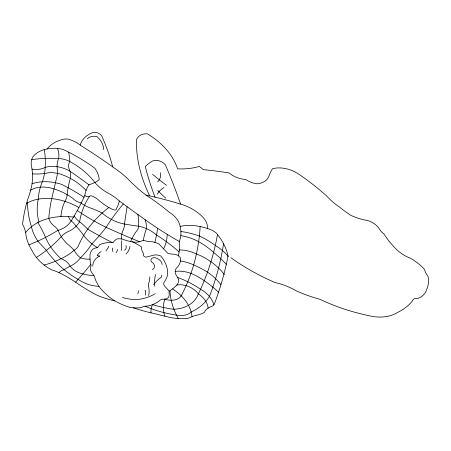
<?xml version="1.0" encoding="UTF-8"?>
<svg xmlns="http://www.w3.org/2000/svg" width="451" height="451" viewBox="0 0 451 451"><rect width="100%" height="100%" fill="white"/><g stroke="black" fill="none" stroke-linecap="round" stroke-linejoin="round"><path stroke-width="0.68" d="M127.097 206.693L124.662 222.619A32.607 22.973 28 0 1 123.162 230.128A30.989 21.834 28 0 0 121.595 238.991M227.659 255.649L228.217 256.388M31.688 159.665A123.461 86.992 28 0 1 57.7 158.532A19.895 14.02 28 0 1 69.51 161.362A59.064 41.616 28 0 1 94.862 182.497A36.486 25.707 28 0 0 106.47 192.267A39.028 27.5 28 0 1 119.34 200.983A62.943 44.35 28 0 1 116.471 208.672A2.43 1.708 28 0 1 113.742 209.839A34.896 24.585 28 0 1 103.51 204.01A37.687 26.558 28 0 1 97.331 199.009A17.538 12.357 28 0 0 91.502 195.813A2.751 1.939 28 0 0 89.501 196.427A3.557 2.503 28 0 1 84.833 195.396A428.777 302.131 28 0 1 71.157 220.951A39.079 27.539 28 0 1 57.542 230.551A259.06 182.542 28 0 1 28.943 244.854M119.34 200.983A1161.945 818.745 28 0 0 141.242 216.914A284.316 200.34 28 0 0 179.43 241.578M89.501 196.427A124.234 87.539 28 0 0 79.618 221.74A45.737 32.23 28 0 1 70.012 230.754A37.833 26.66 28 0 0 61.877 236.025A231.036 162.794 28 0 1 36.384 257.453M130.649 241.533A95.905 67.577 28 0 1 137.837 229.441A12.419 8.755 28 0 0 138.412 226.199A54.751 38.577 28 0 0 137.871 214.501M68.699 152.19A111.301 78.429 28 0 1 69.849 161.543A14.714 10.367 28 0 0 70.091 171.256A31.305 22.06 28 0 1 70.35 178.399A171.047 120.524 28 0 0 67.12 194.629M88.96 184.831A430.682 303.472 28 0 0 70.091 171.256A27.128 19.111 28 0 0 44.959 167.535A23.198 16.349 28 0 1 31.998 169.114M67.261 194.708A35.888 25.29 28 0 1 64.95 201.36A76.738 54.069 28 0 0 60.964 216.598M57.508 148.362A30.059 21.18 28 0 1 58.641 158.532A35.922 25.312 28 0 0 57.091 166.667A220.827 155.606 28 0 0 57.632 173.336L51.758 198.643A245.017 172.648 28 0 0 48.787 218.38A14.782 10.418 28 0 0 53.951 225.912A12.081 8.513 28 0 1 58.196 230.36A34.321 24.185 28 0 0 67.272 243.884A64.183 45.224 28 0 1 74.139 250.22A19.838 13.981 28 0 0 80.447 257.848A20.515 14.455 28 0 0 90.014 259.105M44.328 149.597A129.437 91.203 28 0 1 45.173 167.462A91.671 64.594 28 0 1 42.343 181.776A96.046 67.678 28 0 0 38.29 199.15A79.59 56.082 28 0 0 38.921 221.999M31.514 226.887A116.054 81.772 28 0 1 27.573 202.792M32.461 173.86A59.904 42.208 28 0 0 51.11 172.175A33.374 23.514 28 0 0 57.97 173.364A44.683 31.485 28 0 1 86.062 190.429M83.987 197.245A159.085 112.096 28 0 0 61.669 184.38A44.891 31.632 28 0 0 32.055 183.777M30.651 190.215A28.751 20.261 28 0 1 54.419 189.093A44.254 31.181 28 0 1 72.899 198.395A9.888 6.968 28 0 0 81.315 202.815M26.57 203.35A49.458 34.851 28 0 1 78.869 207.578M68.58 216.638A8.157 5.75 28 0 0 71.202 220.872A20.881 14.714 28 0 1 76.095 226.25A65.254 45.979 28 0 1 83.666 235.394A36.824 25.949 28 0 0 97.326 247.616A12.205 8.597 28 0 0 99.491 244.73A33.543 23.638 28 0 1 113.19 242.514A15.447 10.88 28 0 1 117.446 238.821A14.9 10.503 28 0 1 122.509 239.165A35.618 25.098 28 0 0 132.267 241.815A35.86 25.267 28 0 1 140.74 246.409A1.387 0.975 28 0 1 141.62 247.802A9.42 6.635 28 0 0 143.063 252.65A13.491 9.505 28 0 1 143.486 255.52A2.605 1.838 28 0 0 145.87 257.149A142.967 100.736 28 0 0 153.577 255.153A10.153 7.154 28 0 1 160.844 256.01A32.28 22.747 28 0 1 167.451 275.369A40.725 28.695 28 0 1 164.057 282.315A5.175 3.647 28 0 0 165.089 286.678A24.027 16.929 28 0 1 169.317 291.583M97.326 247.616A17.944 12.645 28 0 0 92.867 249.132A19.878 14.009 28 0 0 90.087 254.336A53.613 37.777 28 0 0 90.662 263.998A4.752 3.349 28 0 1 90.702 266.806A9.668 6.81 28 0 0 93.216 274.433A12.831 9.043 28 0 1 95.155 278.915A39.13 27.573 28 0 0 99.998 287.794A57.846 40.759 28 0 0 109.277 297.017A27.522 19.393 28 0 0 114.864 300.873A49.824 35.11 28 0 0 127.943 306.753A10.187 7.182 28 0 0 133.152 307.757A159.434 112.344 28 0 0 157.517 314.296A72.042 50.766 28 0 0 166.137 316.439A40.652 28.644 28 0 0 181.471 318.479A17.341 12.216 28 0 0 188.242 318.226A143.108 100.838 28 0 1 194.556 315.694A43.567 30.702 28 0 0 204.63 312.255A9.059 6.387 28 0 1 205.966 309.882A30.104 21.214 28 0 1 211.062 306.607A7.729 5.446 28 0 0 214.326 304.036A565.272 398.312 28 0 0 228.009 256.151A55.935 39.412 28 0 0 216.339 233.099A16.36 11.529 28 0 0 207.319 228.516A45.275 31.903 28 0 0 180.152 226.385M37.845 222.552A112.446 79.235 28 0 1 45.528 237.389A57.536 40.539 28 0 0 60.958 258.682A12.16 8.569 28 0 1 70.181 266.214A15.537 10.948 28 0 0 82.86 273.932A35.234 24.828 28 0 0 93.909 275.516M44.119 265.03A112.818 79.494 28 0 0 60.958 258.682A75.435 53.156 28 0 0 74.009 250.294A18.981 13.372 28 0 0 78.874 244.645A204.844 144.337 28 0 1 83.334 235.958A187.351 132.013 28 0 1 108.905 207.483M31.48 226.712A44.237 31.17 28 0 0 37.861 241.099A297.739 209.8 28 0 0 46.408 250.339A72.357 50.986 28 0 0 55.377 261.27A67.656 47.671 28 0 0 78.124 279.349A29.371 20.695 28 0 0 98.955 286.295M25.639 232.553A68.473 48.251 28 0 1 73.524 217.078M84.833 195.396A48.122 33.91 28 0 1 89.072 184.673A40.331 28.419 28 0 0 99.209 179.684A25.887 18.243 28 0 0 94.823 168.229A128.304 90.409 28 0 0 63.394 149.625A21.558 15.193 28 0 0 52.79 148.379A37.005 26.073 28 0 0 35.375 154.214A22.398 15.785 28 0 0 31.655 166.977A88.125 62.097 28 0 1 31.914 184.718A178.974 126.111 28 0 1 27.629 199.635A274.433 193.378 28 0 0 22.55 224.243A33.211 23.401 28 0 1 25.775 233.404A47.27 33.306 28 0 0 31.908 250.282A35.714 25.166 28 0 0 51.78 269.901A40.703 28.684 28 0 1 60.411 273.272A110.461 77.831 28 0 1 76.287 282.636A129.916 91.542 28 0 0 96.959 295.191A73.716 51.944 28 0 0 114.864 300.873M74.189 215.956A15.559 10.965 28 0 0 79.618 221.74A58.382 41.137 28 0 1 87.725 229.164A291.002 205.047 28 0 0 112.152 242.469M77.279 210.521A158.222 111.487 28 0 0 106.103 227.293A609.464 429.448 28 0 0 139.601 241.764M81.197 203.051A21.873 15.413 28 0 0 90.251 207.911A64.809 45.664 28 0 1 102.163 213.035A33.91 23.892 28 0 0 124.634 224.091A298.573 210.386 28 0 0 138.412 226.199A26.383 18.592 28 0 1 156.525 235.078A111.42 78.508 28 0 1 179.075 251.979M200.148 226.543A325.656 229.469 28 0 1 181.212 295.8A16.704 11.771 28 0 1 164.942 299.21M217.512 234.52A443.502 312.504 28 0 1 198.355 293.855A41.097 28.96 28 0 1 173.917 309.256A91.886 64.747 28 0 1 152.596 304.617M133.152 307.757A30.505 21.49 28 0 0 141.484 307.503A12.876 9.071 28 0 1 144.957 306.184A21.704 15.295 28 0 0 152.213 304.713A39.395 27.759 28 0 0 159.942 300.276A8.682 6.117 28 0 1 162.569 299.205A14.968 10.548 28 0 0 167.118 298.534A8.406 5.919 28 0 0 169.074 293.477A5.88 4.144 28 0 1 169.971 290.681A55.744 39.276 28 0 0 176.758 285.066A17.831 12.566 28 0 1 198.355 293.855A19.41 13.677 28 0 1 208.114 308.202M223.549 243.692A481.905 339.569 28 0 1 209.433 296.459A75.289 53.049 28 0 1 191.156 311.985A19.596 13.806 28 0 1 176.459 315.102A94.857 66.838 28 0 1 144.957 306.184M90.798 264.297A651.306 458.932 28 0 1 75.582 282.163M59.013 272.613A14.844 10.463 28 0 1 64.053 269.777A55.146 38.859 28 0 1 70.581 266.034A48.759 34.355 28 0 0 80.447 257.848A141.467 99.682 28 0 0 91.863 243.788A352.276 248.23 28 0 0 106.453 226.83A401.418 282.856 28 0 1 123.337 203.931M145.143 219.727A39.057 27.517 28 0 1 146.485 228.454A130.497 91.953 28 0 0 143.317 240.394M157.636 228.262A215.488 151.84 28 0 1 154.862 242.356M167.22 234.351A62.091 43.753 28 0 1 163.583 248.805M179.397 241.133A79.72 56.172 28 0 1 178.331 255.762M180.907 231.51A69.967 49.3 28 0 1 199.404 236.008A70.644 49.779 28 0 1 215.443 245.513A38.792 27.331 28 0 1 228.009 256.151M180.789 235.636A42.625 30.037 28 0 1 198.643 241.646A60.733 42.794 28 0 1 214.208 252.943A89.456 63.033 28 0 1 226.289 264.325M179.306 249.916A31.48 22.184 28 0 1 195.723 253.631A48.86 34.428 28 0 1 224.378 274.535M180.439 260.954A40.725 28.701 28 0 1 193.716 264.889A81.665 57.548 28 0 1 207.257 271.981A44.125 31.091 28 0 1 220.928 284.699M175.18 271.361A29.98 21.124 28 0 1 190.779 273.278A54.12 38.138 28 0 1 204.85 281.114A79.229 55.828 28 0 1 218.549 292.203M177.643 277.483A72.019 50.749 28 0 1 200.954 289.48A23.052 16.242 28 0 1 213.881 304.842M176.758 285.066A17.544 12.363 28 0 0 178.805 280.274A24.489 17.256 28 0 0 175.586 274.123A10.706 7.543 28 0 1 177.001 267.567A23.266 16.394 28 0 0 180.586 258.135A6.534 4.606 28 0 0 173.049 254.144A19.799 13.953 28 0 1 167.93 253.423L159.017 243.997A16.929 11.929 28 0 0 148.576 241.55A24.219 17.065 28 0 1 143.739 240.36A4.984 3.512 28 0 0 141.513 241.116A16.219 11.427 28 0 1 132.267 241.815M172.541 288.922A37.439 26.383 28 0 1 191.996 316.658M178.213 318.474A82.172 57.903 28 0 1 169.999 290.664M164.824 316.168A40.945 28.853 28 0 1 165.015 299.047M150.984 312.847A28.283 19.929 28 0 1 152.63 304.555M87.302 138.902A12.262 8.642 28 0 1 96.92 136.535A19.359 13.643 28 0 1 103.617 149.653M80.171 145.047A35.561 25.059 28 0 1 92.444 132.746A6.675 4.702 28 0 1 98.718 133.361A6.675 4.702 28 0 1 102.727 138.22A245.011 172.643 28 0 1 112.711 166.898M160.449 172.739A18.074 12.735 28 0 1 157.653 181.854M166.509 185.316A227.524 160.319 28 0 1 152.601 174.34M157.134 194.195A37.591 26.491 28 0 1 163.972 187.531M165.85 198.186A56.894 40.088 28 0 1 157.754 190.356M155.009 197.126A347.022 244.521 28 0 1 145.284 166.52A60.592 42.693 28 0 1 151.209 161.836A9.544 6.726 28 0 1 165.303 164.716A676.99 477.034 28 0 1 180.597 204.117A37.033 26.096 28 0 1 201.777 216.085A16.912 11.918 28 0 1 207.319 228.516M47.141 148.937A43.262 30.488 28 0 1 59.848 140.34A15.965 11.252 28 0 1 68.276 139.156A24.303 17.121 28 0 1 81.005 145.712A401.604 282.986 28 0 1 113.979 167.817A72.622 51.172 28 0 1 130.187 181.257A114.701 80.819 28 0 0 145.949 195.058A327.646 230.867 28 0 1 180.597 204.117M92.731 266.203A21.163 14.911 28 0 1 99.789 256.033A15.317 10.79 28 0 1 97.241 255.621A14.449 10.181 28 0 1 101.272 251.602M108.798 246.156A27.872 19.641 28 0 1 106.019 250.779M112.975 251.63A14.601 10.288 28 0 1 112.367 248.016M117.767 249.431A29.574 20.842 28 0 1 116.116 252.74M121.296 240.789A102.242 72.042 28 0 1 121.251 250.44M125.981 245.53A7.317 5.158 28 0 1 124.555 250.333M129.995 246.285A27.855 19.63 28 0 1 126.1 253.964M152.393 269.715A9.939 7.002 28 0 0 154.586 266.727A6.906 4.865 28 0 0 153.182 263.153A3.484 2.458 28 0 1 151.023 259.511A5.311 3.743 28 0 1 154.947 257.668A7.425 5.232 28 0 1 162.18 264.574M161.712 275.223A5.519 3.89 28 0 1 161.182 277.23A68.355 48.167 28 0 0 153.605 284.637M154.744 286.244A66.534 46.881 28 0 1 155.488 274.541M149.732 276.829A23.683 16.687 28 0 1 148.655 283.284A8.062 5.677 28 0 0 148.667 286.785A37.461 26.395 28 0 1 148.672 295.636M145.121 290.173A14.246 10.04 28 0 1 145.363 295.163M138.254 290.748A6.844 4.826 28 0 1 137.814 293.607M155.279 293.68A60.535 42.653 28 0 1 136.196 299.729A49.745 35.054 28 0 1 122.424 297.491M145.949 195.058A179.295 126.336 28 0 1 169.576 212.455A20.346 14.336 28 0 1 180.231 226.887A40.945 28.853 28 0 1 179.256 241.477M149.715 195.892A168.68 118.855 28 0 1 136.456 139.968A15.655 11.033 28 0 1 147.206 133.767A57.689 40.646 28 0 1 177.615 168.854A69.646 49.074 28 0 0 199.156 166.47A12.374 8.721 28 0 1 203.147 169.632A332.849 234.537 28 0 1 229.069 172.964A21.31 15.018 28 0 0 245.592 179.419A19.105 13.462 28 0 0 256.771 183.788A20.881 14.714 28 0 0 268.971 176.155A53.387 37.619 28 0 1 272.534 168.742A27.348 19.269 28 0 1 298.957 174.266A203.491 143.384 28 0 1 326.501 195.835A52.615 37.072 28 0 0 339.158 206.784A92.579 65.232 28 0 0 350.839 215.347A46.786 32.968 28 0 0 366.674 220.342A15.503 10.925 28 0 1 379.032 228.369A12.459 8.778 28 0 0 384.004 233.911A64.702 45.59 28 0 0 393.171 245.896A30.769 21.682 28 0 0 410.297 258.192A43.679 30.781 28 0 1 424.509 269.348A18.863 13.293 28 0 0 428.033 276.328A39.288 27.686 28 0 1 426.725 289.418A24.681 17.392 28 0 1 417.925 298.382A6.568 4.628 28 0 0 412.4 301.026A76.382 53.821 28 0 1 397.596 312.447A41.379 29.157 28 0 1 373.445 316.608A183.833 129.538 28 0 1 342.36 308.461A162.676 114.627 28 0 1 319.612 299.171A111.961 78.891 28 0 1 296.093 290.782A50.963 35.911 28 0 0 275.195 282.614A167.716 118.179 28 0 1 230.844 257.679"/></g></svg>
